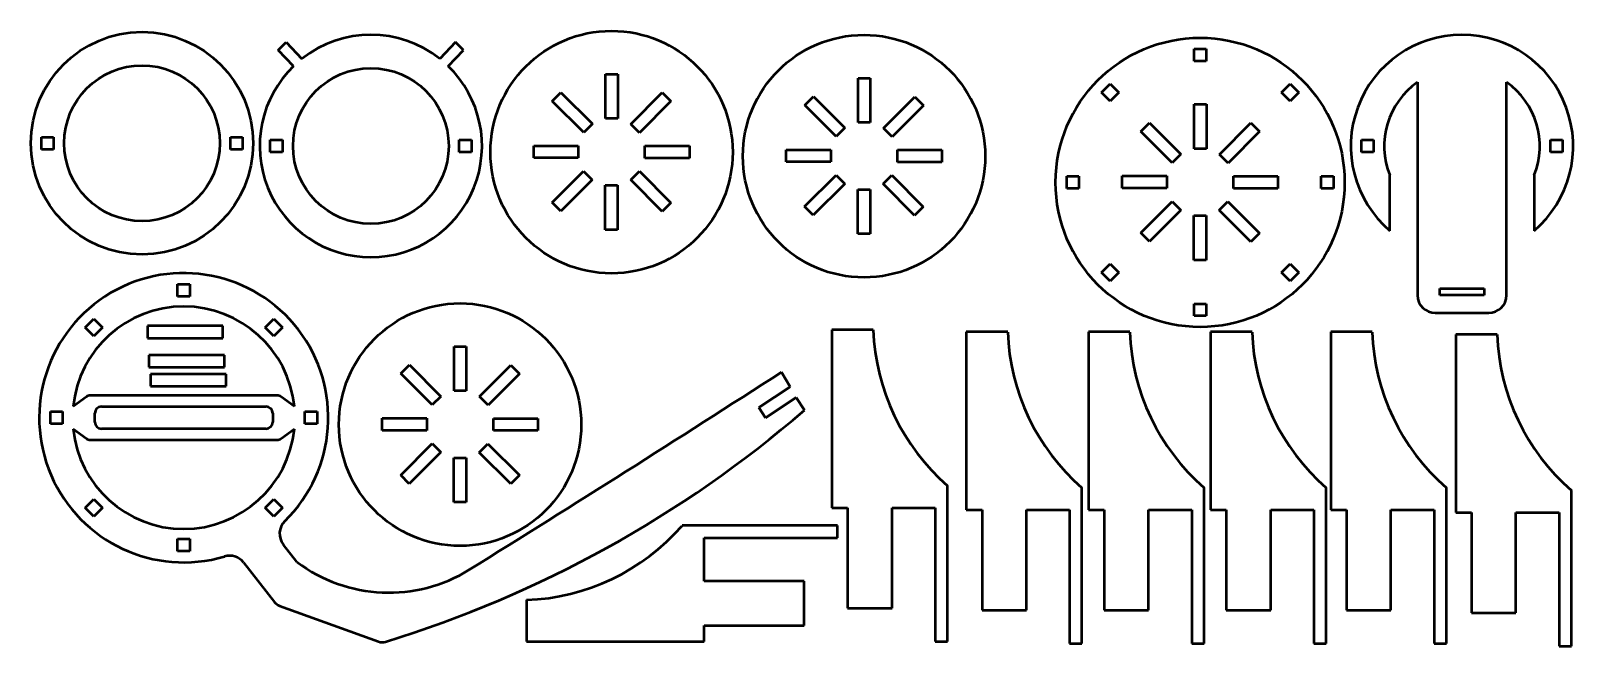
# Model space of a CAD drawing. Header units: millimetres. Extents: x 3 to 697, y 3 to 280.
import ezdxf

# ---------------------------------------------------------------- set-up
doc = ezdxf.new("R2010")
doc.units = ezdxf.units.MM
doc.layers.add('Visible (ANSI)', color=7, linetype='Continuous', lineweight=50)

msp = doc.modelspace()

# ---------------------------------------------------------------- linework, layer by layer
at = {"layer": 'Visible (ANSI)'}
for p, q in [((114.14, 270.89), (117.73, 274.37)), ((121.09, 263.7), (114.14, 270.89)), ((117.73, 274.37), (124.86, 267)), ((193.97, 274.37), (186.85, 267)), ((190.62, 263.7), (197.57, 270.89)), ((197.57, 270.89), (193.97, 274.37)), ((526.09, 271.4), (531.59, 271.4)), ((526.09, 265.9), (526.09, 271.4)), ((531.59, 271.4), (531.59, 265.9)), ((531.59, 265.9), (526.09, 265.9)), ((261.4, 260.12), (266.9, 260.12)), ((261.4, 240.12), (261.4, 260.12)), ((266.9, 260.12), (266.9, 240.12)), ((374.96, 258.29), (380.46, 258.29)), ((374.96, 238.29), (374.96, 258.29)), ((380.46, 258.29), (380.46, 238.29)), ((237.45, 247.96), (241.34, 251.85)), ((241.34, 251.85), (255.48, 237.7)), ((272.8, 237.63), (286.94, 251.78)), ((286.94, 251.78), (290.83, 247.89)), ((351.01, 246.13), (354.89, 250.01)), ((354.89, 250.01), (369.04, 235.87)), ((386.36, 235.8), (400.5, 249.94)), ((400.5, 249.94), (404.39, 246.05)), ((484.47, 251.88), (488.36, 255.77)), ((488.36, 247.99), (484.47, 251.88)), ((488.36, 255.77), (492.25, 251.88)), ((492.25, 251.88), (488.36, 247.99)), ((565.44, 251.88), (569.32, 255.77)), ((569.32, 247.99), (565.44, 251.88)), ((569.32, 255.77), (573.21, 251.88)), ((573.21, 251.88), (569.32, 247.99)), ((626.62, 256.47), (626.62, 160.75)), ((666.62, 160.75), (666.62, 256.47)), ((251.59, 233.81), (237.45, 247.96)), ((290.83, 247.89), (276.69, 233.74)), ((365.15, 231.98), (351.01, 246.13)), ((404.39, 246.05), (390.25, 231.91)), ((526.14, 246.5), (531.64, 246.5)), ((526.14, 226.5), (526.14, 246.5)), ((531.64, 246.5), (531.64, 226.5)), ((255.48, 237.7), (251.59, 233.81)), ((266.9, 240.12), (261.4, 240.12)), ((276.69, 233.74), (272.8, 237.63)), ((369.04, 235.87), (365.15, 231.98)), ((380.46, 238.29), (374.96, 238.29)), ((502.18, 234.34), (506.07, 238.23)), ((506.07, 238.23), (520.22, 224.08)), ((537.54, 224.01), (551.68, 238.16)), ((551.68, 238.16), (555.57, 234.27)), ((7.66, 226.26), (7.66, 231.76)), ((7.66, 231.76), (13.16, 231.76)), ((13.16, 231.76), (13.16, 226.26)), ((92.66, 231.76), (98.16, 231.76)), ((92.66, 226.26), (92.66, 231.76)), ((98.16, 231.76), (98.16, 226.26)), ((110.6, 225.02), (110.6, 230.52)), ((110.6, 230.52), (116.1, 230.52)), ((116.1, 230.52), (116.1, 225.02)), ((195.6, 225.02), (195.6, 230.52)), ((195.6, 230.52), (201.1, 230.52)), ((201.1, 230.52), (201.1, 225.02)), ((390.25, 231.91), (386.36, 235.8)), ((516.33, 220.19), (502.18, 234.34)), ((555.57, 234.27), (541.43, 220.12)), ((601.37, 225), (601.37, 230.5)), ((601.37, 230.5), (606.87, 230.5)), ((606.87, 230.5), (606.87, 225)), ((686.37, 230.5), (691.87, 230.5)), ((686.37, 225), (686.37, 230.5)), ((691.87, 230.5), (691.87, 225)), ((13.16, 226.26), (7.66, 226.26)), ((98.16, 226.26), (92.66, 226.26)), ((116.1, 225.02), (110.6, 225.02)), ((201.1, 225.02), (195.6, 225.02)), ((229.1, 222.42), (229.1, 227.92)), ((229.1, 227.92), (249.1, 227.92)), ((249.1, 222.42), (229.1, 222.42)), ((249.1, 227.92), (249.1, 222.42)), ((279.1, 222.32), (279.1, 227.82)), ((279.1, 227.82), (299.1, 227.82)), ((299.1, 222.32), (279.1, 222.32)), ((299.1, 227.82), (299.1, 222.32)), ((342.66, 220.59), (342.66, 226.09)), ((342.66, 226.09), (362.66, 226.09)), ((362.66, 226.09), (362.66, 220.59)), ((392.66, 220.49), (392.66, 225.99)), ((392.66, 225.99), (412.66, 225.99)), ((412.66, 225.99), (412.66, 220.49)), ((520.22, 224.08), (516.33, 220.19)), ((531.64, 226.5), (526.14, 226.5)), ((541.43, 220.12), (537.54, 224.01)), ((606.87, 225), (601.37, 225)), ((691.87, 225), (686.37, 225)), ((237.38, 202.35), (251.52, 216.49)), ((251.52, 216.49), (255.41, 212.6)), ((272.73, 212.53), (276.62, 216.42)), ((276.62, 216.42), (290.76, 202.28)), ((362.66, 220.59), (342.66, 220.59)), ((412.66, 220.49), (392.66, 220.49)), ((255.41, 212.6), (241.27, 198.46)), ((261.3, 210.12), (266.8, 210.12)), ((261.3, 190.12), (261.3, 210.12)), ((266.8, 210.12), (266.8, 190.12)), ((286.87, 198.39), (272.73, 212.53)), ((350.93, 200.52), (365.08, 214.66)), ((368.97, 210.77), (354.82, 196.63)), ((365.08, 214.66), (368.97, 210.77)), ((374.86, 208.29), (380.36, 208.29)), ((374.86, 188.29), (374.86, 208.29)), ((380.36, 208.29), (380.36, 188.29)), ((386.29, 210.7), (390.18, 214.59)), ((400.43, 196.56), (386.29, 210.7)), ((390.18, 214.59), (404.32, 200.45)), ((468.84, 208.65), (468.84, 214.15)), ((468.84, 214.15), (474.34, 214.15)), ((474.34, 208.65), (468.84, 208.65)), ((474.34, 214.15), (474.34, 208.65)), ((493.84, 208.8), (493.84, 214.3)), ((493.84, 214.3), (513.84, 214.3)), ((513.84, 208.8), (493.84, 208.8)), ((513.84, 214.3), (513.84, 208.8)), ((543.84, 214.2), (563.84, 214.2)), ((543.84, 208.7), (543.84, 214.2)), ((563.84, 208.7), (543.84, 208.7)), ((563.84, 214.2), (563.84, 208.7)), ((583.34, 214.15), (588.84, 214.15)), ((583.34, 208.65), (583.34, 214.15)), ((588.84, 208.65), (583.34, 208.65)), ((588.84, 214.15), (588.84, 208.65)), ((614.17, 189.7), (614.17, 214.62)), ((679.06, 214.62), (679.06, 189.7)), ((241.27, 198.46), (237.38, 202.35)), ((290.76, 202.28), (286.87, 198.39)), ((502.11, 188.73), (516.26, 202.87)), ((516.26, 202.87), (520.14, 198.98)), ((537.47, 198.91), (541.36, 202.8)), ((541.36, 202.8), (555.5, 188.66)), ((354.82, 196.63), (350.93, 200.52)), ((404.32, 200.45), (400.43, 196.56)), ((520.14, 198.98), (506, 184.84)), ((526.04, 196.5), (531.54, 196.5)), ((526.04, 176.5), (526.04, 196.5)), ((531.54, 196.5), (531.54, 176.5)), ((551.61, 184.77), (537.47, 198.91)), ((266.8, 190.12), (261.3, 190.12)), ((380.36, 188.29), (374.86, 188.29)), ((506, 184.84), (502.11, 188.73)), ((555.5, 188.66), (551.61, 184.77)), ((484.47, 170.92), (488.36, 174.8)), ((488.36, 174.8), (492.25, 170.92)), ((531.54, 176.5), (526.04, 176.5)), ((565.44, 170.92), (569.32, 174.8)), ((569.32, 174.8), (573.21, 170.92)), ((488.36, 167.03), (484.47, 170.92)), ((492.25, 170.92), (488.36, 167.03)), ((569.32, 167.03), (565.44, 170.92)), ((573.21, 170.92), (569.32, 167.03)), ((68.93, 165.65), (74.43, 165.65)), ((68.93, 160.15), (68.93, 165.65)), ((74.43, 160.15), (68.93, 160.15)), ((74.43, 165.65), (74.43, 160.15)), ((636.62, 163.75), (656.62, 163.75)), ((636.62, 160.75), (636.62, 163.75)), ((656.62, 160.75), (636.62, 160.75)), ((656.62, 163.75), (656.62, 160.75)), ((526.09, 156.9), (531.59, 156.9)), ((526.09, 151.4), (526.09, 156.9)), ((531.59, 156.9), (531.59, 151.4)), ((634.62, 152.75), (658.62, 152.75)), ((27.31, 146.14), (31.2, 150.03)), ((31.2, 142.25), (27.31, 146.14)), ((31.2, 150.03), (35.09, 146.14)), ((35.09, 146.14), (31.2, 142.25)), ((55.32, 146.96), (55.32, 141.46)), ((89.32, 146.96), (55.32, 146.96)), ((89.32, 141.46), (89.32, 146.96)), ((108.27, 146.14), (112.16, 150.03)), ((112.16, 142.25), (108.27, 146.14)), ((112.16, 150.03), (116.05, 146.14)), ((116.05, 146.14), (112.16, 142.25)), ((531.59, 151.4), (526.09, 151.4)), ((55.32, 141.46), (89.32, 141.46)), ((363.21, 145.1), (363.21, 65.1)), ((381.84, 145.1), (363.21, 145.1)), ((423.65, 144.18), (423.65, 64.18)), ((442.28, 144.18), (423.65, 144.18)), ((478.6, 144.18), (478.6, 64.18)), ((497.23, 144.18), (478.6, 144.18)), ((533.55, 144.18), (533.55, 64.18)), ((552.18, 144.18), (533.55, 144.18)), ((587.58, 144.18), (587.58, 64.18)), ((606.21, 144.18), (587.58, 144.18)), ((643.8, 143), (643.8, 63)), ((662.43, 143), (643.8, 143)), ((55.99, 133.84), (55.99, 128.34)), ((89.99, 133.84), (55.99, 133.84)), ((89.99, 128.34), (89.99, 133.84)), ((193.28, 137.67), (198.78, 137.67)), ((193.28, 117.67), (193.28, 137.67)), ((198.78, 137.67), (198.78, 117.67)), ((55.99, 128.34), (89.99, 128.34)), ((56.74, 125.28), (56.74, 119.78)), ((90.74, 125.28), (56.74, 125.28)), ((90.74, 119.78), (90.74, 125.28)), ((169.32, 125.51), (173.21, 129.4)), ((183.46, 111.37), (169.32, 125.51)), ((173.21, 129.4), (187.35, 115.26)), ((204.68, 115.18), (218.82, 129.33)), ((222.71, 125.44), (208.57, 111.3)), ((218.82, 129.33), (222.71, 125.44)), ((344.4, 119.5), (340.53, 126.14)), ((56.74, 119.78), (90.74, 119.78)), ((330.35, 110.18), (344.4, 119.5)), ((27.88, 115.07), (21.93, 110.65)), ((113.69, 115.65), (29.67, 115.65)), ((121.43, 110.65), (115.47, 115.07)), ((187.35, 115.26), (183.46, 111.37)), ((198.78, 117.67), (193.28, 117.67)), ((208.57, 111.3), (204.68, 115.18)), ((347.18, 114.74), (333.39, 105.59)), ((350.85, 109.02), (347.18, 114.74)), ((11.68, 102.9), (11.68, 108.4)), ((11.68, 108.4), (17.18, 108.4)), ((17.18, 108.4), (17.18, 102.9)), ((31.68, 103.65), (31.68, 107.65)), ((34.68, 110.65), (108.68, 110.65)), ((111.68, 107.65), (111.68, 103.65)), ((126.18, 108.4), (131.68, 108.4)), ((126.18, 102.9), (126.18, 108.4)), ((131.68, 108.4), (131.68, 102.9)), ((160.98, 99.97), (160.98, 105.47)), ((160.98, 105.47), (180.98, 105.47)), ((180.98, 105.47), (180.98, 99.97)), ((210.98, 99.87), (210.98, 105.37)), ((210.98, 105.37), (230.98, 105.37)), ((230.98, 105.37), (230.98, 99.87)), ((333.39, 105.59), (330.35, 110.18)), ((17.18, 102.9), (11.68, 102.9)), ((21.93, 100.65), (27.88, 96.24)), ((108.68, 100.65), (34.68, 100.65)), ((115.47, 96.24), (121.43, 100.65)), ((131.68, 102.9), (126.18, 102.9)), ((180.98, 99.97), (160.98, 99.97)), ((230.98, 99.87), (210.98, 99.87)), ((29.67, 95.65), (113.69, 95.65)), ((169.25, 79.9), (183.39, 94.04)), ((183.39, 94.04), (187.28, 90.15)), ((204.61, 90.08), (208.5, 93.97)), ((208.5, 93.97), (222.64, 79.83)), ((187.28, 90.15), (173.14, 76.01)), ((193.18, 87.67), (198.68, 87.67)), ((193.18, 67.67), (193.18, 87.67)), ((198.68, 87.67), (198.68, 67.67)), ((218.75, 75.94), (204.61, 90.08)), ((173.14, 76.01), (169.25, 79.9)), ((222.64, 79.83), (218.75, 75.94)), ((415.21, 5.1), (415.21, 75.1)), ((475.65, 4.18), (475.65, 74.18)), ((530.6, 4.18), (530.6, 74.18)), ((585.55, 4.18), (585.55, 74.18)), ((639.58, 4.18), (639.58, 74.18)), ((695.8, 3), (695.8, 73)), ((27.31, 65.17), (31.2, 69.06)), ((31.2, 61.28), (27.31, 65.17)), ((31.2, 69.06), (35.09, 65.17)), ((35.09, 65.17), (31.2, 61.28)), ((108.27, 65.17), (112.16, 69.06)), ((112.16, 61.28), (108.27, 65.17)), ((112.16, 69.06), (116.05, 65.17)), ((116.05, 65.17), (112.16, 61.28)), ((198.68, 67.67), (193.18, 67.67)), ((363.21, 65.1), (370.28, 65.1)), ((370.28, 65.1), (370.28, 20.1)), ((390.28, 65.1), (409.71, 65.1)), ((390.28, 20.1), (390.28, 65.1)), ((409.71, 65.1), (409.71, 5.1)), ((423.65, 64.18), (430.73, 64.18)), ((430.73, 64.18), (430.73, 19.18)), ((450.73, 64.18), (470.15, 64.18)), ((450.73, 19.18), (450.73, 64.18)), ((470.15, 64.18), (470.15, 4.18)), ((478.6, 64.18), (485.67, 64.18)), ((485.67, 64.18), (485.67, 19.18)), ((505.67, 64.18), (525.1, 64.18)), ((505.67, 19.18), (505.67, 64.18)), ((525.1, 64.18), (525.1, 4.18)), ((533.55, 64.18), (540.62, 64.18)), ((540.62, 64.18), (540.62, 19.18)), ((560.62, 64.18), (580.05, 64.18)), ((560.62, 19.18), (560.62, 64.18)), ((580.05, 64.18), (580.05, 4.18)), ((587.58, 64.18), (594.65, 64.18)), ((594.65, 64.18), (594.65, 19.18)), ((614.65, 64.18), (634.08, 64.18)), ((614.65, 19.18), (614.65, 64.18)), ((634.08, 64.18), (634.08, 4.18)), ((643.8, 63), (650.87, 63)), ((650.87, 63), (650.87, 18)), ((670.87, 63), (690.3, 63)), ((670.87, 18), (670.87, 63)), ((690.3, 63), (690.3, 3)), ((365.8, 57.14), (295.8, 57.14)), ((365.8, 51.64), (365.8, 57.14)), ((68.93, 51.15), (74.43, 51.15)), ((68.93, 45.65), (68.93, 51.15)), ((74.43, 51.15), (74.43, 45.65)), ((122.57, 40.84), (116.49, 48.58)), ((305.8, 51.64), (365.8, 51.64)), ((305.8, 32.21), (305.8, 51.64)), ((74.43, 45.65), (68.93, 45.65)), ((98.56, 40.56), (112.53, 22.78)), ((350.8, 32.21), (305.8, 32.21)), ((350.8, 12.21), (350.8, 32.21)), ((114.76, 21.16), (159.27, 5.05)), ((225.8, 23.76), (225.8, 5.14)), ((370.28, 20.1), (390.28, 20.1)), ((430.73, 19.18), (450.73, 19.18)), ((485.67, 19.18), (505.67, 19.18)), ((540.62, 19.18), (560.62, 19.18)), ((594.65, 19.18), (614.65, 19.18)), ((650.87, 18), (670.87, 18)), ((305.8, 12.21), (350.8, 12.21)), ((305.8, 5.14), (305.8, 12.21)), ((225.8, 5.14), (305.8, 5.14)), ((409.71, 5.1), (415.21, 5.1)), ((470.15, 4.18), (475.65, 4.18)), ((525.1, 4.18), (530.6, 4.18)), ((580.05, 4.18), (585.55, 4.18)), ((634.08, 4.18), (639.58, 4.18)), ((690.3, 3), (695.8, 3))]:
    msp.add_line(p, q, dxfattribs=at)
for centre, radius in [((52.91, 229.01), 50), ((264.1, 225.02), 54.5), ((377.66, 223.19), 54.5), ((528.84, 211.4), 65), ((52.91, 229.01), 35), ((155.85, 227.77), 35), ((195.98, 102.57), 54.5)]:
    msp.add_circle(centre, radius, dxfattribs=at)
for centre, radius, start, end in [((155.85, 227.77), 50, 51.6913, 128.3087), ((646.62, 227.75), 50, 310.46003, 229.53997), ((155.85, 227.77), 50, 134.04787, 45.95213), ((646.62, 227.75), 35, 124.8499, 202.02431), ((646.62, 227.75), 35, 337.97569, 55.1501), ((71.68, 105.65), 65, 314.42887, 286.38468), ((634.62, 160.75), 8, 180, 270), ((658.62, 160.75), 8, 270, 0), ((71.68, 105.65), 50, 5.73917, 174.26083), ((479.02, 148.47), 97.24, 181.989, 228.99091), ((539.46, 147.55), 97.24, 181.989, 228.99091), ((594.41, 147.55), 97.24, 181.989, 228.99091), ((649.35, 147.55), 97.24, 181.989, 228.99091), ((703.39, 147.55), 97.24, 181.989, 228.99091), ((759.61, 146.37), 97.24, 181.989, 228.99091), ((-5019.84, 8444.01), 9895.48, 301.838301, 302.799343), ((29.67, 112.65), 3, 90, 126.53141), ((113.69, 112.65), 3, 53.46859, 90), ((34.68, 107.65), 3, 90, 180), ((108.68, 107.65), 3, 0, 90), ((8.22, 506.85), 525.04, 287.08123, 310.73646), ((71.68, 105.65), 50, 185.73917, 354.26083), ((34.68, 103.65), 3, 180, 270), ((108.68, 103.65), 3, 270, 0), ((29.67, 98.65), 3, 233.46859, 270), ((113.69, 98.65), 3, 270, 306.53141), ((122.78, 53.52), 8, 134.42887, 218.13725), ((222.43, 120.94), 97.24, 271.989, 318.99091), ((92.27, 35.62), 8, 38.13725, 106.38468), ((163.92, 95.92), 68.88, 233.10316, 301.8383), ((116.46, 25.86), 5, 218.13725, 250.09896), ((160.97, 9.75), 5, 250.09896, 287.08123)]:
    msp.add_arc(centre, radius, start, end, dxfattribs=at)

doc.saveas('drawing.dxf')
